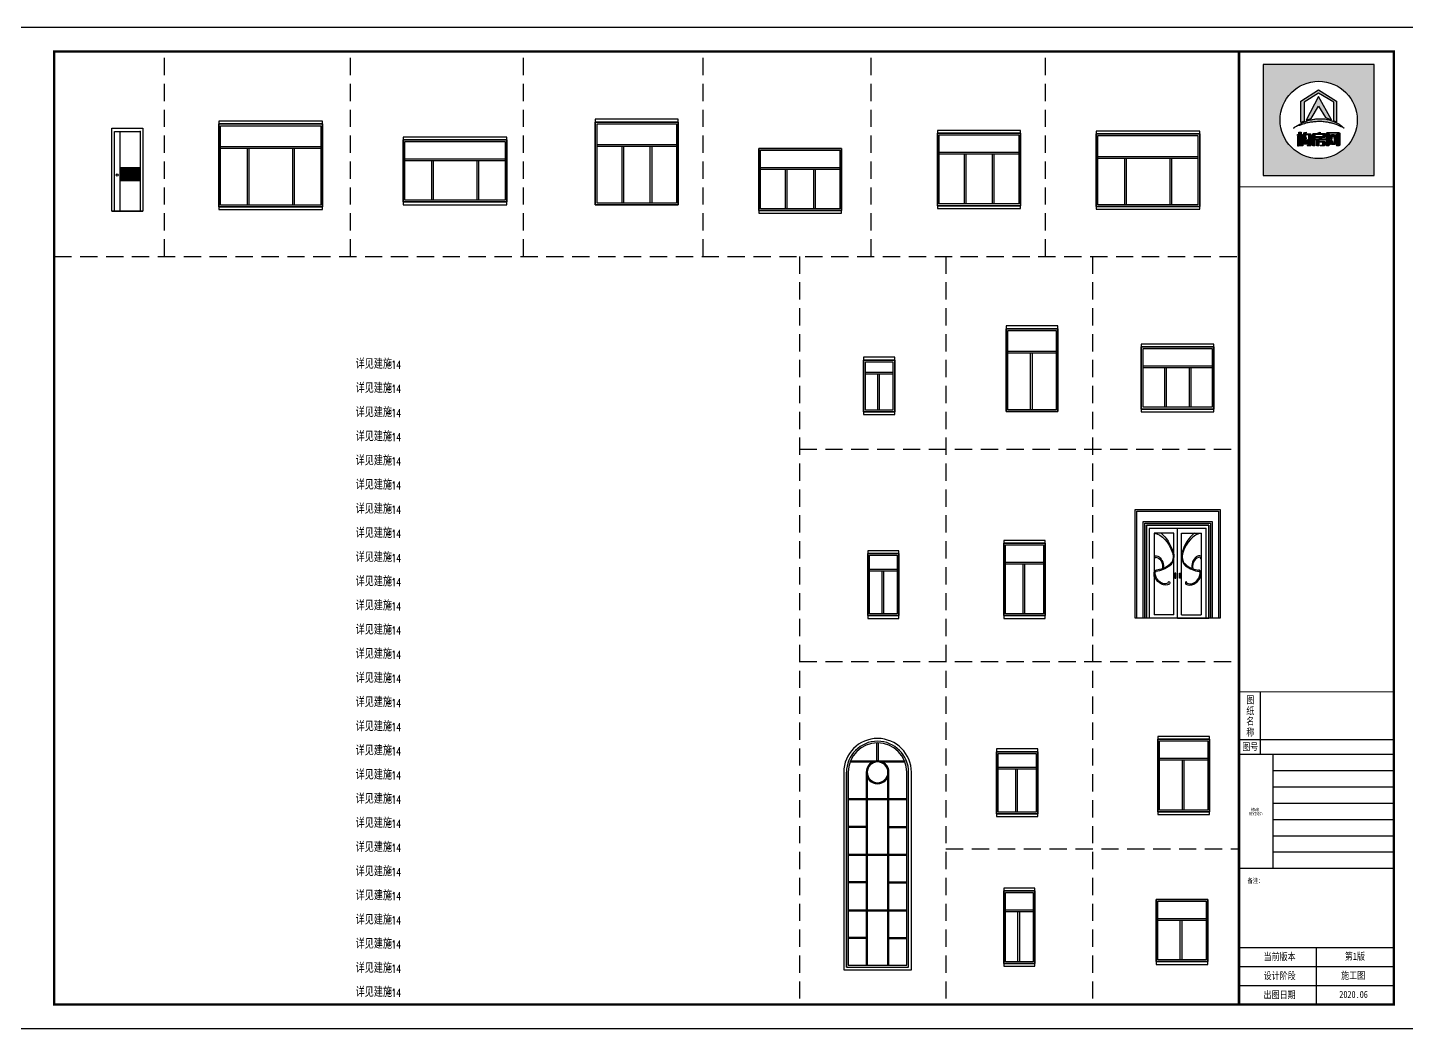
# Model space of a CAD drawing. Header units: millimetres. Extents: x -807114 to 146922, y -468455 to -61603.
# Drawn here: x -34294 to 5640, y -238672 to -209681 of the extents above; entities that cross this region are included whole.
import ezdxf
from ezdxf.enums import TextEntityAlignment as Align

# ---------------------------------------------------------------- set-up
doc = ezdxf.new("R2010")
doc.units = ezdxf.units.MM
doc.header["$LTSCALE"] = 1000
doc.linetypes.add('HIDDENX2', pattern=[0.75, 0.5, -0.25])
for name, color, linetype in [('PUB_TAB', 117, 'Continuous'), ('PUB_TEXT', 3, 'Continuous'), ('PUB_TITLE', 4, 'Continuous')]:
    doc.layers.add(name, color=color, linetype=linetype)
doc.styles.add('_TCH_WDTABLE', font='SIMPLEX', dxfattribs={"bigfont": 'GBCBIG'})
doc.styles.add('ZDBOX', font='simsun.ttc', dxfattribs={"width": 0.7})
doc.styles.add('宋体', font='simsun.ttc', dxfattribs={"width": 0.8})

# ---------------------------------------------------------------- blocks, each defined once
blk = doc.blocks.new('sadasfafa')
h = blk.add_hatch(color=252)
h.dxf.hatch_style = 1
h.paths.add_polyline_path([(1853311, -2488040), (1853311, -2490368), (1855639, -2490368), (1855639, -2488040)])
h.paths.add_polyline_path([(1855286, -2489204, 1), (1853664, -2489204, 1)], flags=16)
edge = h.paths.add_edge_path(flags=0)
edge.add_spline(control_points=[(1853945, -2489376), (1853935, -2489385), (1854022, -2489327), (1854064, -2489324), (1854178, -2489280), (1854273, -2489257), (1854375, -2489242), (1854470, -2489236), (1854555, -2489239), (1854630, -2489250), (1854700, -2489259), (1854781, -2489280), (1854854, -2489303), (1854917, -2489335), (1854967, -2489354), (1854993, -2489368), (1855014, -2489382), (1854982, -2489354), (1854965, -2489332), (1854910, -2489297), (1854854, -2489260), (1854784, -2489234), (1854713, -2489206), (1854640, -2489189), (1854569, -2489179), (1854497, -2489176), (1854414, -2489178), (1854321, -2489198), (1854229, -2489222), (1854147, -2489257), (1854080, -2489292), (1854021, -2489325), (1853977, -2489352), (1853953, -2489369), (1853945, -2489376)], knot_values=[0, 0, 0, 0, 114.670179, 423.637006, 763.89867, 1083.683754, 1343.405239, 1688.07646, 1952.326814, 2113.699055, 2375.693807, 2595.188681, 2872.839541, 3068.155951, 3238.592156, 3348.056762, 3361.095167, 3431.805845, 3527.265261, 3733.200323, 3952.805082, 4160.23278, 4398.128766, 4650.488133, 4837.16968, 5050.428326, 5308.684497, 5588.159898, 5913.430939, 6163.12325, 6398.139207, 6601.625078, 6772.549769, 6871.149972, 6871.149972, 6871.149972, 6871.149972], degree=3, periodic=1)
h.paths.add_polyline_path([(1854530, -2489580), (1854534, -2489580), (1854534, -2489603), (1854618, -2489603), (1854618, -2489621), (1854481, -2489621), (1854481, -2489650), (1854589, -2489650), (1854599, -2489656), (1854606, -2489666), (1854606, -2489733), (1854600, -2489742), (1854590, -2489750), (1854506, -2489750), (1854514, -2489740), (1854518, -2489731), (1854552, -2489731), (1854558, -2489728), (1854560, -2489721), (1854560, -2489675), (1854558, -2489670), (1854553, -2489667), (1854481, -2489667), (1854481, -2489750), (1854436, -2489750), (1854436, -2489626), (1854433, -2489621), (1854406, -2489621), (1854406, -2489603), (1854488, -2489603), (1854488, -2489590)], flags=0)
h.paths.add_polyline_path([(1854486, -2489468), (1854506, -2489461), (1854506, -2489485), (1854510, -2489489), (1854601, -2489489), (1854609, -2489494), (1854615, -2489502), (1854615, -2489556), (1854607, -2489564), (1854599, -2489569), (1854401, -2489569), (1854394, -2489573), (1854394, -2489750), (1854349, -2489750), (1854349, -2489504), (1854355, -2489495), (1854367, -2489489), (1854462, -2489489), (1854462, -2489474)], flags=0)
h.paths.add_polyline_path([(1854394, -2489554), (1854394, -2489512), (1854404, -2489506), (1854562, -2489506), (1854570, -2489513), (1854570, -2489554)], flags=0)
h.paths.add_polyline_path([(1854214, -2489569), (1854203, -2489632), (1854193, -2489683), (1854194, -2489689), (1854218, -2489689), (1854220, -2489683), (1854214, -2489633), (1854254, -2489614), (1854263, -2489686), (1854263, -2489700), (1854255, -2489709), (1854159, -2489709), (1854150, -2489702), (1854148, -2489692), (1854173, -2489569)], flags=0)
h.paths.add_polyline_path([(1854187, -2489466), (1854213, -2489458), (1854207, -2489496), (1854296, -2489496), (1854305, -2489498), (1854312, -2489505), (1854314, -2489513), (1854314, -2489733), (1854310, -2489741), (1854301, -2489750), (1854231, -2489750), (1854238, -2489741), (1854243, -2489730), (1854261, -2489730), (1854268, -2489727), (1854270, -2489720), (1854270, -2489531), (1854270, -2489526), (1854267, -2489521), (1854260, -2489516), (1854202, -2489516), (1854201, -2489534), (1854196, -2489558), (1854150, -2489558), (1854159, -2489535), (1854165, -2489504), (1854167, -2489471)], flags=0)
h.paths.add_polyline_path([(1854140, -2489544), (1854140, -2489750), (1854114, -2489750), (1854114, -2489544)], flags=0)
h.paths.add_polyline_path([(1854056, -2489544), (1854053, -2489750), (1854031, -2489750), (1854031, -2489544)], flags=0)
h.paths.add_polyline_path([(1854107, -2489459), (1854107, -2489508), (1854139, -2489508), (1854139, -2489527), (1854107, -2489527), (1854107, -2489750), (1854062, -2489750), (1854062, -2489527), (1854029, -2489527), (1854029, -2489508), (1854062, -2489508), (1854062, -2489459)], flags=0)
h.paths.add_polyline_path([(1854209, -2489211), (1854471, -2488714), (1854743, -2489200), (1854618, -2489155), (1854470, -2488913), (1854318, -2489172)], flags=0)
h.paths.add_polyline_path([(1854102, -2488808), (1854470, -2488575), (1854848, -2488810), (1854848, -2489247), (1854790, -2489223), (1854790, -2488832), (1854471, -2488643), (1854168, -2488829), (1854168, -2489231), (1854102, -2489257)], flags=0)
h.paths.add_polyline_path([(1854685, -2489750), (1854641, -2489750), (1854641, -2489488), (1854641, -2489484), (1854646, -2489475), (1854656, -2489467), (1854898, -2489467), (1854907, -2489471), (1854916, -2489478), (1854916, -2489731), (1854908, -2489743), (1854902, -2489750), (1854847, -2489750), (1854858, -2489732), (1854866, -2489731), (1854869, -2489724), (1854869, -2489718), (1854867, -2489718), (1854836, -2489718), (1854826, -2489684), (1854814, -2489718), (1854746, -2489718), (1854736, -2489684), (1854722, -2489718), (1854689, -2489718), (1854689, -2489709), (1854691, -2489709), (1854720, -2489621), (1854685, -2489512)], flags=0)
h.paths.add_polyline_path([(1854779, -2489518), (1854809, -2489621), (1854781, -2489709), (1854777, -2489709), (1854750, -2489621), (1854775, -2489518)], flags=0)
h = blk.add_hatch(color=7)
h.dxf.hatch_style = 1
h.paths.add_polyline_path([(1854102, -2489257), (1854168, -2489231), (1854168, -2488829), (1854471, -2488643), (1854790, -2488832), (1854790, -2489223), (1854848, -2489247), (1854848, -2488810), (1854470, -2488575), (1854102, -2488808)])
h = blk.add_hatch(color=7)
h.dxf.hatch_style = 1
h.paths.add_polyline_path([(1854318, -2489172), (1854470, -2488913), (1854618, -2489155), (1854743, -2489200), (1854471, -2488714), (1854209, -2489211)])
h = blk.add_hatch(color=7)
h.dxf.hatch_style = 1
edge = h.paths.add_edge_path()
edge.add_spline(control_points=[(1853945, -2489376), (1853953, -2489369), (1853977, -2489352), (1854021, -2489325), (1854080, -2489292), (1854147, -2489257), (1854229, -2489222), (1854321, -2489198), (1854414, -2489178), (1854497, -2489176), (1854569, -2489179), (1854640, -2489189), (1854713, -2489206), (1854784, -2489234), (1854854, -2489260), (1854910, -2489297), (1854965, -2489332), (1854982, -2489354), (1855014, -2489382), (1854993, -2489368), (1854967, -2489354), (1854917, -2489335), (1854854, -2489303), (1854781, -2489280), (1854700, -2489259), (1854630, -2489250), (1854555, -2489239), (1854470, -2489236), (1854375, -2489242), (1854273, -2489257), (1854178, -2489280), (1854064, -2489324), (1854022, -2489327), (1853935, -2489385), (1853945, -2489376)], knot_values=[0, 0, 0, 0, 98.600203, 269.524894, 473.010766, 708.026723, 957.719033, 1282.990074, 1562.465475, 1820.721647, 2033.980292, 2220.661839, 2473.021206, 2710.917192, 2918.34489, 3137.949649, 3343.884711, 3439.344127, 3510.054805, 3523.09321, 3632.557816, 3802.994021, 3998.310431, 4275.961291, 4495.456165, 4757.450917, 4918.823158, 5183.073513, 5527.744733, 5787.466218, 6107.251302, 6447.512966, 6756.479793, 6871.149972, 6871.149972, 6871.149972, 6871.149972], degree=3, periodic=1)
h = blk.add_hatch(color=7)
h.dxf.hatch_style = 1
h.paths.add_polyline_path([(1854062, -2489459), (1854062, -2489508), (1854029, -2489508), (1854029, -2489527), (1854062, -2489527), (1854062, -2489750), (1854107, -2489750), (1854107, -2489527), (1854139, -2489527), (1854139, -2489508), (1854107, -2489508), (1854107, -2489459)])
h = blk.add_hatch(color=7)
h.dxf.hatch_style = 1
h.paths.add_polyline_path([(1854031, -2489544), (1854031, -2489750), (1854053, -2489750), (1854056, -2489544)])
h = blk.add_hatch(color=7)
h.dxf.hatch_style = 1
h.paths.add_polyline_path([(1854114, -2489544), (1854114, -2489750), (1854140, -2489750), (1854140, -2489544)])
h = blk.add_hatch(color=7)
h.dxf.hatch_style = 1
h.paths.add_polyline_path([(1854173, -2489569), (1854148, -2489692), (1854150, -2489702), (1854159, -2489709), (1854255, -2489709), (1854263, -2489700), (1854263, -2489686), (1854254, -2489614), (1854214, -2489633), (1854220, -2489683), (1854218, -2489689), (1854194, -2489689), (1854193, -2489683), (1854203, -2489632), (1854214, -2489569)])
h = blk.add_hatch(color=7)
h.dxf.hatch_style = 1
h.paths.add_polyline_path([(1854167, -2489471), (1854165, -2489504), (1854159, -2489535), (1854150, -2489558), (1854196, -2489558), (1854201, -2489534), (1854202, -2489516), (1854260, -2489516), (1854267, -2489521), (1854270, -2489526), (1854270, -2489531), (1854270, -2489720), (1854268, -2489727), (1854261, -2489730), (1854243, -2489730), (1854238, -2489741), (1854231, -2489750), (1854301, -2489750), (1854310, -2489741), (1854314, -2489733), (1854314, -2489513), (1854312, -2489505), (1854305, -2489498), (1854296, -2489496), (1854207, -2489496), (1854213, -2489458), (1854187, -2489466)])
h = blk.add_hatch(color=7)
h.dxf.hatch_style = 1
h.paths.add_polyline_path([(1854462, -2489474), (1854462, -2489489), (1854367, -2489489), (1854355, -2489495), (1854349, -2489504), (1854349, -2489750), (1854394, -2489750), (1854394, -2489573), (1854401, -2489569), (1854599, -2489569), (1854607, -2489564), (1854615, -2489556), (1854615, -2489502), (1854609, -2489494), (1854601, -2489489), (1854510, -2489489), (1854506, -2489485), (1854506, -2489461), (1854486, -2489468)])
h.paths.add_polyline_path([(1854394, -2489554), (1854394, -2489512), (1854404, -2489506), (1854562, -2489506), (1854570, -2489513), (1854570, -2489554)], flags=16)
h = blk.add_hatch(color=7)
h.dxf.hatch_style = 1
h.paths.add_polyline_path([(1854488, -2489590), (1854488, -2489603), (1854406, -2489603), (1854406, -2489621), (1854433, -2489621), (1854436, -2489626), (1854436, -2489750), (1854481, -2489750), (1854481, -2489667), (1854553, -2489667), (1854558, -2489670), (1854560, -2489675), (1854560, -2489721), (1854558, -2489728), (1854552, -2489731), (1854518, -2489731), (1854514, -2489740), (1854506, -2489750), (1854590, -2489750), (1854600, -2489742), (1854606, -2489733), (1854606, -2489666), (1854599, -2489656), (1854589, -2489650), (1854481, -2489650), (1854481, -2489621), (1854618, -2489621), (1854618, -2489603), (1854534, -2489603), (1854534, -2489580), (1854530, -2489580)])
h = blk.add_hatch(color=7)
h.dxf.hatch_style = 1
h.paths.add_polyline_path([(1854685, -2489512), (1854685, -2489493), (1854693, -2489483), (1854862, -2489483), (1854869, -2489491), (1854869, -2489724), (1854866, -2489731), (1854858, -2489732), (1854847, -2489750), (1854902, -2489750), (1854908, -2489743), (1854916, -2489731), (1854916, -2489478), (1854907, -2489471), (1854898, -2489467), (1854656, -2489467), (1854646, -2489475), (1854641, -2489484), (1854641, -2489488), (1854641, -2489750), (1854685, -2489750)])
h = blk.add_hatch(color=7)
h.dxf.hatch_style = 1
h.paths.add_polyline_path([(1854866, -2489709), (1854840, -2489621), (1854866, -2489512), (1854836, -2489512), (1854824, -2489558), (1854808, -2489512), (1854745, -2489512), (1854734, -2489557), (1854719, -2489512), (1854689, -2489512), (1854720, -2489621), (1854691, -2489709), (1854689, -2489709), (1854689, -2489710), (1854689, -2489718), (1854722, -2489718), (1854736, -2489684), (1854746, -2489718), (1854814, -2489718), (1854826, -2489684), (1854836, -2489718), (1854867, -2489718), (1854867, -2489709)])
h.paths.add_polyline_path([(1854779, -2489518), (1854809, -2489621), (1854781, -2489709), (1854777, -2489709), (1854750, -2489621), (1854775, -2489518)], flags=16)
for points in [[(1855639, -2488040), (1853311, -2488040), (1853311, -2490368), (1855639, -2490368)], [(1854102, -2489257), (1854102, -2488808), (1854470, -2488575), (1854848, -2488810), (1854848, -2489247), (1854790, -2489223), (1854790, -2488832), (1854471, -2488643), (1854168, -2488829), (1854168, -2489231)], [(1854209, -2489211), (1854318, -2489172), (1854470, -2488913), (1854618, -2489155), (1854743, -2489200), (1854471, -2488714)], [(1854062, -2489459), (1854107, -2489459), (1854107, -2489508), (1854139, -2489508), (1854139, -2489527), (1854107, -2489527), (1854107, -2489750), (1854062, -2489750), (1854062, -2489527), (1854029, -2489527), (1854029, -2489508), (1854062, -2489508)], [(1854056, -2489544), (1854031, -2489544), (1854031, -2489750), (1854053, -2489750)], [(1854114, -2489544), (1854140, -2489544), (1854140, -2489750), (1854114, -2489750)], [(1854462, -2489474), (1854486, -2489468), (1854506, -2489461), (1854506, -2489485), (1854510, -2489489), (1854601, -2489489), (1854609, -2489494), (1854615, -2489502), (1854615, -2489556), (1854607, -2489564), (1854599, -2489569), (1854401, -2489569), (1854394, -2489573), (1854394, -2489750), (1854349, -2489750), (1854349, -2489504), (1854355, -2489495), (1854367, -2489489), (1854462, -2489489)], [(1854394, -2489554), (1854570, -2489554), (1854570, -2489513), (1854562, -2489506), (1854404, -2489506), (1854394, -2489512)], [(1854488, -2489590), (1854530, -2489580), (1854534, -2489580), (1854534, -2489603), (1854618, -2489603), (1854618, -2489621), (1854481, -2489621), (1854481, -2489650), (1854589, -2489650), (1854599, -2489656), (1854606, -2489666), (1854606, -2489733), (1854600, -2489742), (1854590, -2489750), (1854506, -2489750), (1854514, -2489740), (1854518, -2489731), (1854552, -2489731), (1854558, -2489728), (1854560, -2489721), (1854560, -2489675), (1854558, -2489670), (1854553, -2489667), (1854481, -2489667), (1854481, -2489750), (1854436, -2489750), (1854436, -2489626), (1854433, -2489621), (1854406, -2489621), (1854406, -2489603), (1854488, -2489603)], [(1854641, -2489750), (1854641, -2489488), (1854641, -2489484), (1854646, -2489475), (1854656, -2489467), (1854898, -2489467), (1854907, -2489471), (1854916, -2489478), (1854916, -2489731), (1854908, -2489743), (1854902, -2489750), (1854847, -2489750), (1854858, -2489732), (1854866, -2489731), (1854869, -2489724), (1854869, -2489491), (1854862, -2489483), (1854693, -2489483), (1854685, -2489493), (1854685, -2489750)], [(1854775, -2489518), (1854779, -2489518), (1854809, -2489621), (1854781, -2489709), (1854777, -2489709), (1854750, -2489621)]]:
    blk.add_lwpolyline(points, close=True)
for points in [[(1854173, -2489569), (1854214, -2489569), (1854203, -2489632), (1854193, -2489683), (1854194, -2489689), (1854218, -2489689), (1854220, -2489683), (1854214, -2489633), (1854254, -2489614), (1854263, -2489686), (1854263, -2489700), (1854255, -2489709), (1854159, -2489709), (1854150, -2489702), (1854148, -2489692), (1854173, -2489569)], [(1854167, -2489471), (1854187, -2489466), (1854213, -2489458), (1854207, -2489496), (1854296, -2489496), (1854305, -2489498), (1854312, -2489505), (1854314, -2489513), (1854314, -2489733), (1854310, -2489741), (1854301, -2489750), (1854231, -2489750), (1854238, -2489741), (1854243, -2489730), (1854261, -2489730), (1854268, -2489727), (1854270, -2489720), (1854270, -2489531), (1854270, -2489526), (1854267, -2489521), (1854260, -2489516), (1854202, -2489516), (1854201, -2489534), (1854196, -2489558), (1854150, -2489558), (1854150, -2489558), (1854159, -2489535), (1854165, -2489504), (1854167, -2489471)], [(1854866, -2489709), (1854866, -2489709), (1854867, -2489709), (1854867, -2489718), (1854836, -2489718), (1854826, -2489684), (1854814, -2489718), (1854746, -2489718), (1854736, -2489684), (1854722, -2489718), (1854689, -2489718), (1854689, -2489710), (1854689, -2489709), (1854691, -2489709), (1854720, -2489621), (1854689, -2489512)]]:
    blk.add_lwpolyline(points)
at = {"color": 7}
blk.add_lwpolyline([(1854689, -2489512), (1854719, -2489512), (1854734, -2489557), (1854745, -2489512), (1854808, -2489512), (1854824, -2489558), (1854836, -2489512), (1854866, -2489512), (1854840, -2489621), (1854866, -2489709)], dxfattribs=at)
blk.add_circle((1854475, -2489204), 811)
at = {"start_tangent": (-0.74079, -0.671736), "end_tangent": (-0.74079, -0.671736)}
blk.add_spline([(1853945, -2489376), (1853977, -2489357), (1854071, -2489318), (1854178, -2489282), (1854280, -2489257), (1854365, -2489245), (1854479, -2489238), (1854566, -2489241), (1854619, -2489248), (1854704, -2489261), (1854775, -2489279), (1854861, -2489308), (1854920, -2489335), (1854972, -2489357), (1855003, -2489375), (1855007, -2489377), (1854990, -2489361), (1854968, -2489339), (1854913, -2489299), (1854851, -2489261), (1854787, -2489235), (1854714, -2489208), (1854633, -2489189), (1854572, -2489180), (1854501, -2489177), (1854416, -2489181), (1854326, -2489198), (1854222, -2489227), (1854146, -2489259), (1854077, -2489294), (1854019, -2489327), (1853971, -2489357), (1853945, -2489376)], degree=3, dxfattribs=at)

msp = doc.modelspace()

# ---------------------------------------------------------------- hatches: boundary and pattern name
h = msp.add_hatch()
h.set_pattern_fill('_USER', color=37, scale=30, style=0, pattern_type=0)
h.set_pattern_definition([(0, (-70490.978, -232840.72), (0, 34.285714), [])])
h.paths.add_polyline_path([(-31034.2, -213734.3), (-31625.2, -213734.3), (-31625.2, -214112), (-31034.2, -214112)])

# ---------------------------------------------------------------- linework, layer by layer
at = {"color": 252, "linetype": 'HIDDENX2'}
for p, q in [((-30325.5, -216309.6), (-30325.5, -210371.4)), ((-24941.5, -216309.6), (-24941.5, -210371.4)), ((-19936, -216309.6), (-19936, -210371.4)), ((-14727.6, -216309.6), (-14727.6, -210371.4)), ((-9859.1, -216309.6), (-9859.1, -210371.4)), ((-4814, -216309.6), (-4814, -210371.4)), ((-33520.8, -216309.6), (791.2, -216309.6)), ((-11938.3, -216309.6), (-11938.3, -237982)), ((-7695.2, -216309.6), (-7695.2, -237982)), ((-3452, -216309.6), (-3452, -237982)), ((-11938.3, -221891.3), (791.2, -221891.3)), ((-11938.3, -228047.1), (791.2, -228047.1)), ((-7695.2, -233473.5), (791.2, -233473.5))]:
    msp.add_line(p, q, dxfattribs=at)
for p, q in [((-25754.7, -212392.6), (-28754.7, -212392.6)), ((-28754.7, -212392.6), (-28754.7, -214952.6)), ((-25754.7, -214952.6), (-25754.7, -212392.6)), ((-15452.5, -212336.5), (-17852.5, -212336.5)), ((-17852.5, -212336.5), (-17852.5, -214816.5)), ((-15452.5, -212416.5), (-17852.5, -212416.5)), ((-15452.5, -214816.5), (-15452.5, -212336.5)), ((-31854.2, -214995.4), (-31854.2, -212595.4)), ((-31854.2, -212595.4), (-30954.2, -212595.4)), ((-31854.2, -212595.4), (-30954.2, -212595.4)), ((-31854.2, -214995.4), (-31854.2, -212595.4)), ((-30954.2, -212595.4), (-30954.2, -214995.4)), ((-30954.2, -212595.4), (-30954.2, -214995.4)), ((-25754.7, -212472.6), (-28754.7, -212472.6)), ((-5537.9, -212660.5), (-7937.9, -212660.5)), ((-7937.9, -212660.5), (-7937.9, -214920.5)), ((-5537.9, -212740.5), (-7937.9, -212740.5)), ((-5537.9, -214920.5), (-5537.9, -212660.5)), ((-346.3, -212681.8), (-3346.3, -212681.8)), ((-3346.3, -212681.8), (-3346.3, -214941.8)), ((-346.3, -212761.8), (-3346.3, -212761.8)), ((-346.3, -214941.8), (-346.3, -212681.8)), ((-20413.4, -212853.2), (-23413.4, -212853.2)), ((-23413.4, -212853.2), (-23413.4, -214813.2)), ((-20413.4, -212933.2), (-23413.4, -212933.2)), ((-20413.4, -214813.2), (-20413.4, -212853.2)), ((-10717.5, -213180.8), (-13117.5, -213180.8)), ((-13117.5, -213180.8), (-13117.5, -215060.8)), ((-10717.5, -215060.8), (-10717.5, -213180.8)), ((-23413.4, -214733.2), (-20413.4, -214733.2)), ((-23413.4, -214813.2), (-20413.4, -214813.2)), ((-17852.5, -214816.5), (-15452.5, -214816.5)), ((-7937.9, -214840.5), (-5537.9, -214840.5)), ((-30954.2, -214995.4), (-31854.2, -214995.4)), ((-31854.2, -214995.4), (-30954.2, -214995.4)), ((-28754.7, -214872.6), (-25754.7, -214872.6)), ((-28754.7, -214952.6), (-25754.7, -214952.6)), ((-13117.5, -214980.8), (-10717.5, -214980.8)), ((-13117.5, -215060.8), (-10717.5, -215060.8)), ((-7937.9, -214920.5), (-5537.9, -214920.5)), ((-3346.3, -214861.8), (-346.3, -214861.8)), ((-3346.3, -214941.8), (-346.3, -214941.8)), ((-4453.7, -218324.9), (-5953.7, -218324.9)), ((-5953.7, -218324.9), (-5953.7, -220804.9)), ((-4453.7, -218404.9), (-5953.7, -218404.9)), ((-4453.7, -220804.9), (-4453.7, -218324.9)), ((-9180.1, -219230.4), (-10080.1, -219230.4)), ((-10080.1, -219230.4), (-10080.1, -220890.4)), ((-9180.1, -220890.4), (-9180.1, -219230.4)), ((62.5, -218851.3), (-2037.5, -218851.3)), ((-2037.5, -218851.3), (-2037.5, -220811.3)), ((62.5, -218931.3), (-2037.5, -218931.3)), ((62.5, -220811.3), (62.5, -218851.3)), ((-9180.1, -219310.4), (-10080.1, -219310.4)), ((-10080.1, -220810.4), (-9180.1, -220810.4)), ((-5953.7, -220804.9), (-4453.7, -220804.9)), ((-2037.5, -220731.3), (62.5, -220731.3)), ((-2037.5, -220811.3), (62.5, -220811.3)), ((-10080.1, -220890.4), (-9180.1, -220890.4)), ((-86.3, -224090.7), (-1886.3, -224090.7)), ((-1886.3, -224090.7), (-1886.3, -226790.7)), ((-1886.3, -224090.7), (-1886.3, -226790.7)), ((-986.3, -224090.7), (-1886.3, -224090.7)), ((-986.3, -224090.7), (-86.3, -224090.7)), ((-86.3, -226790.7), (-86.3, -224090.7)), ((-86.3, -224090.7), (-86.3, -226790.7)), ((-4817.9, -224535.4), (-6017.9, -224535.4)), ((-6017.9, -224535.4), (-6017.9, -226795.4)), ((-4817.9, -224615.4), (-6017.9, -224615.4)), ((-4817.9, -226795.4), (-4817.9, -224535.4)), ((-9056.9, -224835.4), (-9956.9, -224835.4)), ((-9956.9, -224835.4), (-9956.9, -226795.4)), ((-9056.9, -224915.4), (-9956.9, -224915.4)), ((-9056.9, -226795.4), (-9056.9, -224835.4)), ((-9956.9, -226715.4), (-9056.9, -226715.4)), ((-9956.9, -226795.4), (-9056.9, -226795.4)), ((-6017.9, -226715.4), (-4817.9, -226715.4)), ((-6017.9, -226795.4), (-4817.9, -226795.4)), ((-986.3, -226790.7), (-1886.3, -226790.7)), ((-986.3, -226790.7), (-86.3, -226790.7)), ((1412.4, -230734.2), (1412.4, -228922.3)), ((-59.4, -230216.1), (-1559.4, -230216.1)), ((-1559.4, -230216.1), (-1559.4, -232476.1)), ((-59.4, -230296.1), (-1559.4, -230296.1)), ((-59.4, -232476.1), (-59.4, -230216.1)), ((791.2, -230302.8), (5277.9, -230302.8)), ((-5032.5, -230576), (-6232.5, -230576)), ((-6232.5, -230576), (-6232.5, -232536)), ((-5032.5, -230656), (-6232.5, -230656)), ((-5032.5, -232536), (-5032.5, -230576)), ((-10576.8, -236893.8), (-10576.8, -231253.8)), ((-8776.8, -236893.8), (-8776.8, -231253.8)), ((-1559.4, -232396.1), (-59.4, -232396.1)), ((-6232.5, -232456), (-5032.5, -232456)), ((-6232.5, -232536), (-5032.5, -232536)), ((-1559.4, -232476.1), (-59.4, -232476.1)), ((-5119.9, -234608.7), (-6019.9, -234608.7)), ((-6019.9, -234608.7), (-6019.9, -236868.7)), ((-5119.9, -234688.7), (-6019.9, -234688.7)), ((-5119.9, -236868.7), (-5119.9, -234608.7)), ((-112.1, -234938.3), (-1612.1, -234938.3)), ((-1612.1, -234938.3), (-1612.1, -236818.3)), ((-112.1, -236818.3), (-112.1, -234938.3)), ((-6019.9, -236788.7), (-5119.9, -236788.7)), ((-1612.1, -236738.3), (-112.1, -236738.3)), ((-10576.8, -236893.8), (-8776.8, -236893.8)), ((-6019.9, -236868.7), (-5119.9, -236868.7)), ((-1612.1, -236818.3), (-112.1, -236818.3))]:
    msp.add_line(p, q)
at = {"color": 37}
for p, q in [((-31774.2, -212686.9), (-31034.2, -212686.9)), ((-31774.2, -214995.4), (-31774.2, -212686.9)), ((-31625.2, -212686.9), (-31625.2, -214995.4)), ((-31034.2, -212686.9), (-31034.2, -214995.4)), ((-31625.2, -213734.3), (-31034.2, -213734.3)), ((-31625.2, -214112), (-31034.2, -214112)), ((-1806.3, -224193.5), (-1806.3, -226790.7)), ((-166.3, -224193.5), (-1806.3, -224193.5)), ((-1670.2, -224322.1), (-1670.2, -226687.8)), ((-1097.5, -224322.1), (-1670.2, -224322.1)), ((-1097.5, -226687.8), (-1097.5, -224322.1)), ((-986.3, -226790.7), (-986.3, -224193.5)), ((-875.1, -226687.8), (-875.1, -224322.1)), ((-875.1, -224322.1), (-302.3, -224322.1)), ((-302.3, -224322.1), (-302.3, -226687.8)), ((-166.3, -224193.5), (-166.3, -226790.7)), ((-1110.3, -224888.7), (-1102.4, -224896.8)), ((-862.3, -224888.7), (-870.1, -224896.8)), ((-1040.4, -225489.5), (-1067.1, -225489.5)), ((-1067.1, -225489.5), (-1067.1, -225629.2)), ((-1067.1, -225629.2), (-1040.4, -225629.2)), ((-1040.4, -225629.2), (-1040.4, -225489.5)), ((-932.2, -225629.2), (-932.2, -225489.5)), ((-932.2, -225489.5), (-905.5, -225489.5)), ((-905.5, -225629.2), (-932.2, -225629.2)), ((-905.5, -225489.5), (-905.5, -225629.2)), ((-1097.5, -226687.8), (-1670.2, -226687.8)), ((-875.1, -226687.8), (-302.3, -226687.8))]:
    msp.add_line(p, q, dxfattribs=at)
at = {"color": 253}
for p, q in [((-28704.7, -213122.6), (-25804.7, -213122.6)), ((-28704.7, -213172.6), (-25804.7, -213172.6)), ((-27938.1, -213172.6), (-27938.1, -214822.6)), ((-27888.1, -213172.6), (-27888.1, -214822.6)), ((-26621.4, -213172.6), (-26621.4, -214822.6)), ((-26571.4, -213172.6), (-26571.4, -214822.6)), ((-17802.5, -213066.5), (-15502.5, -213066.5)), ((-17802.5, -213116.5), (-15502.5, -213116.5)), ((-17085.8, -213116.5), (-17085.8, -214766.5)), ((-17035.8, -213116.5), (-17035.8, -214766.5)), ((-16269.1, -213116.5), (-16269.1, -214766.5)), ((-16219.1, -213116.5), (-16219.1, -214766.5)), ((-23363.4, -213483.2), (-20463.4, -213483.2)), ((-23363.4, -213533.2), (-20463.4, -213533.2)), ((-22596.7, -213533.2), (-22596.7, -214683.2)), ((-22546.7, -213533.2), (-22546.7, -214683.2)), ((-21280, -213533.2), (-21280, -214683.2)), ((-21230, -213533.2), (-21230, -214683.2)), ((-7887.9, -213290.5), (-5587.9, -213290.5)), ((-7887.9, -213340.5), (-5587.9, -213340.5)), ((-7171.3, -213340.5), (-7171.3, -214790.5)), ((-7121.3, -213340.5), (-7121.3, -214790.5)), ((-6354.6, -213340.5), (-6354.6, -214790.5)), ((-6304.6, -213340.5), (-6304.6, -214790.5)), ((-3296.3, -213411.8), (-396.3, -213411.8)), ((-3296.3, -213461.8), (-396.3, -213461.8)), ((-2529.7, -213461.8), (-2529.7, -214811.8)), ((-2479.7, -213461.8), (-2479.7, -214811.8)), ((-1213, -213461.8), (-1213, -214811.8)), ((-1163, -213461.8), (-1163, -214811.8)), ((-13067.5, -213730.8), (-10767.5, -213730.8)), ((-13067.5, -213780.8), (-10767.5, -213780.8)), ((-12350.8, -213780.8), (-12350.8, -214930.8)), ((-12300.8, -213780.8), (-12300.8, -214930.8)), ((-11534.1, -213780.8), (-11534.1, -214930.8)), ((-11484.1, -213780.8), (-11484.1, -214930.8)), ((-5903.7, -219054.9), (-4503.7, -219054.9)), ((-5903.7, -219104.9), (-4503.7, -219104.9)), ((-5253.7, -219104.9), (-5253.7, -220754.9)), ((-5203.7, -219104.9), (-5203.7, -220754.9)), ((-1987.5, -219481.3), (12.5, -219481.3)), ((-1987.5, -219531.3), (12.5, -219531.3)), ((-1370.9, -219531.3), (-1370.9, -220681.3)), ((-1320.9, -219531.3), (-1320.9, -220681.3)), ((-654.2, -219531.3), (-654.2, -220681.3)), ((-604.2, -219531.3), (-604.2, -220681.3)), ((-10030.1, -219660.4), (-9230.1, -219660.4)), ((-10030.1, -219710.4), (-9230.1, -219710.4)), ((-9680.1, -219710.4), (-9680.1, -220760.4)), ((-9630.1, -219710.4), (-9630.1, -220760.4)), ((-5967.9, -225165.4), (-4867.9, -225165.4)), ((-5967.9, -225215.4), (-4867.9, -225215.4)), ((-5467.9, -225215.4), (-5467.9, -226665.4)), ((-5417.9, -225215.4), (-5417.9, -226665.4)), ((-9906.9, -225365.4), (-9106.9, -225365.4)), ((-9906.9, -225415.4), (-9106.9, -225415.4)), ((-9556.9, -225415.4), (-9556.9, -226665.4)), ((-9506.9, -225415.4), (-9506.9, -226665.4)), ((-9701.8, -230924.8), (-9701.8, -230403.8)), ((-9651.8, -230924.8), (-9651.8, -230403.8)), ((-10472.1, -230923.8), (-8881.5, -230923.8)), ((-10472.1, -230953.8), (-9814.3, -230953.8)), ((-9539.3, -230953.8), (-8881.5, -230953.8)), ((-6182.5, -231106), (-5082.5, -231106)), ((-6182.5, -231156), (-5082.5, -231156)), ((-5682.5, -231156), (-5682.5, -232406)), ((-5632.5, -231156), (-5632.5, -232406)), ((-1509.4, -230846.1), (-109.4, -230846.1)), ((-1509.4, -230896.1), (-109.4, -230896.1)), ((-859.4, -230896.1), (-859.4, -232346.1)), ((-809.4, -230896.1), (-809.4, -232346.1)), ((-10006.8, -231253.8), (-10006.8, -236843.8)), ((-9976.8, -231391.3), (-9976.8, -236843.8)), ((-9376.8, -236843.8), (-9376.8, -231391.3)), ((-9346.8, -236843.8), (-9346.8, -231253.8)), ((-10526.8, -232013.8), (-8826.8, -232013.8)), ((-10526.8, -232043.8), (-8826.8, -232043.8)), ((-9976.8, -232818.8), (-10526.8, -232818.8)), ((-9376.8, -232818.8), (-8826.8, -232818.8)), ((-9976.8, -232848.8), (-10526.8, -232848.8)), ((-9376.8, -232848.8), (-8826.8, -232848.8)), ((-10526.8, -233623.8), (-8826.8, -233623.8)), ((-10526.8, -233653.8), (-8826.8, -233653.8)), ((-9976.8, -234428.8), (-10526.8, -234428.8)), ((-9976.8, -234458.8), (-10526.8, -234458.8)), ((-9376.8, -234428.8), (-8826.8, -234428.8)), ((-9376.8, -234458.8), (-8826.8, -234458.8)), ((-10526.8, -235233.8), (-8826.8, -235233.8)), ((-10526.8, -235263.8), (-8826.8, -235263.8)), ((-9376.8, -235454.6), (-9376.8, -236094.2)), ((-5969.9, -235238.7), (-5169.9, -235238.7)), ((-5969.9, -235288.7), (-5169.9, -235288.7)), ((-5619.9, -235288.7), (-5619.9, -236738.7)), ((-5569.9, -235288.7), (-5569.9, -236738.7)), ((-1562.1, -235488.3), (-162.1, -235488.3)), ((-1562.1, -235538.3), (-162.1, -235538.3)), ((-922.1, -235538.3), (-922.1, -236688.3)), ((-862.1, -235538.3), (-862.1, -236688.3)), ((-9976.8, -236038.8), (-10526.8, -236038.8)), ((-9976.8, -236068.8), (-10526.8, -236068.8)), ((-9376.8, -236038.8), (-8826.8, -236038.8)), ((-9376.8, -236068.8), (-8826.8, -236068.8))]:
    msp.add_line(p, q, dxfattribs=at)
for points in [[(-17852.5, -212416.5), (-15452.5, -212416.5), (-15452.5, -214816.5), (-17852.5, -214816.5)], [(-28754.7, -212472.6), (-25754.7, -212472.6), (-25754.7, -214872.6), (-28754.7, -214872.6)], [(-7937.9, -212740.5), (-5537.9, -212740.5), (-5537.9, -214840.5), (-7937.9, -214840.5)], [(-3346.3, -212761.8), (-346.3, -212761.8), (-346.3, -214861.8), (-3346.3, -214861.8)], [(-23413.4, -212933.2), (-20413.4, -212933.2), (-20413.4, -214733.2), (-23413.4, -214733.2)], [(-13117.5, -213180.8), (-10717.5, -213180.8), (-10717.5, -214980.8), (-13117.5, -214980.8)], [(-5953.7, -218404.9), (-4453.7, -218404.9), (-4453.7, -220804.9), (-5953.7, -220804.9)], [(-2037.5, -218931.3), (62.5, -218931.3), (62.5, -220731.3), (-2037.5, -220731.3)], [(-10080.1, -219310.4), (-9180.1, -219310.4), (-9180.1, -220810.4), (-10080.1, -220810.4)], [(-6017.9, -224615.4), (-4817.9, -224615.4), (-4817.9, -226715.4), (-6017.9, -226715.4)], [(-9956.9, -224915.4), (-9056.9, -224915.4), (-9056.9, -226715.4), (-9956.9, -226715.4)], [(-1559.4, -230296.1), (-59.4, -230296.1), (-59.4, -232396.1), (-1559.4, -232396.1)], [(-6232.5, -230656), (-5032.5, -230656), (-5032.5, -232456), (-6232.5, -232456)], [(-6019.9, -234688.7), (-5119.9, -234688.7), (-5119.9, -236788.7), (-6019.9, -236788.7)], [(-1612.1, -234938.3), (-112.1, -234938.3), (-112.1, -236738.3), (-1612.1, -236738.3)]]:
    msp.add_lwpolyline(points, close=True)
for points in [[(-28704.7, -212522.6), (-25804.7, -212522.6), (-25804.7, -214822.6), (-28704.7, -214822.6)], [(-17802.5, -212466.5), (-15502.5, -212466.5), (-15502.5, -214766.5), (-17802.5, -214766.5)], [(-7887.9, -212790.5), (-5587.9, -212790.5), (-5587.9, -214790.5), (-7887.9, -214790.5)], [(-3296.3, -212811.8), (-396.3, -212811.8), (-396.3, -214811.8), (-3296.3, -214811.8)], [(-23363.4, -212983.2), (-20463.4, -212983.2), (-20463.4, -214683.2), (-23363.4, -214683.2)], [(-13067.5, -213230.8), (-10767.5, -213230.8), (-10767.5, -214930.8), (-13067.5, -214930.8)], [(-5903.7, -218454.9), (-4503.7, -218454.9), (-4503.7, -220754.9), (-5903.7, -220754.9)], [(-1987.5, -218981.3), (12.5, -218981.3), (12.5, -220681.3), (-1987.5, -220681.3)], [(-10030.1, -219360.4), (-9230.1, -219360.4), (-9230.1, -220760.4), (-10030.1, -220760.4)], [(-5967.9, -224665.4), (-4867.9, -224665.4), (-4867.9, -226665.4), (-5967.9, -226665.4)], [(-9906.9, -224965.4), (-9106.9, -224965.4), (-9106.9, -226665.4), (-9906.9, -226665.4)], [(-1509.4, -230346.1), (-109.4, -230346.1), (-109.4, -232346.1), (-1509.4, -232346.1)], [(-6182.5, -230706), (-5082.5, -230706), (-5082.5, -232406), (-6182.5, -232406)], [(-5969.9, -234738.7), (-5169.9, -234738.7), (-5169.9, -236738.7), (-5969.9, -236738.7)], [(-1562.1, -234988.3), (-162.1, -234988.3), (-162.1, -236688.3), (-1562.1, -236688.3)]]:
    msp.add_lwpolyline(points, close=True, dxfattribs=at)
at = {"const_width": 34.5}
for points in [[(791.2, -214292.8), (5277.9, -214292.8)], [(791.2, -228922.3), (5277.9, -228922.3)], [(791.2, -230734.2), (5277.9, -230734.2)], [(791.2, -234032.3), (5277.9, -234032.3)]]:
    msp.add_lwpolyline(points, dxfattribs=at)
for points in [[(-2216.3, -226790.7), (-2216.3, -223640.7), (243.7, -223640.7), (243.7, -226790.7), (-2216.3, -226790.7)], [(-2166.3, -226790.7), (-2166.3, -223690.7), (193.7, -223690.7), (193.7, -226790.7)], [(-1936.3, -226790.7), (-1936.3, -224040.7), (-36.3, -224040.7), (-36.3, -226790.7)], [(-1886.3, -226790.7), (-1886.3, -224090.7), (-86.3, -224090.7), (-86.3, -226790.7)]]:
    msp.add_lwpolyline(points)
at = {"color": 37}
msp.add_lwpolyline([(-1986.3, -226790.7), (-1986.3, -223990.7), (13.7, -223990.7), (13.7, -226790.7)], dxfattribs=at)
for points in [[(-8696.8, -231253.8, 1), (-10656.8, -231253.8), (-10656.8, -236973.8), (-8696.8, -236973.8)], [(-8776.8, -231253.8, 1), (-10576.8, -231253.8), (-10576.8, -236893.8), (-8776.8, -236893.8)]]:
    msp.add_lwpolyline(points, format="xyb", close=True)
at = {"color": 253}
msp.add_lwpolyline([(-8826.8, -231253.8, 1), (-10526.8, -231253.8), (-10526.8, -236843.8), (-8826.8, -236843.8)], format="xyb", close=True, dxfattribs=at)
msp.add_arc((-9676.8, -231253.8), 900, 0, 180)
for radius, start, end in [(330, 0, 180), (300, 0, 180), (330, 180, 0), (300, 180, 0)]:
    msp.add_arc((-9676.8, -231253.8), radius, start, end, dxfattribs=at)
at = {"color": 37}
for centre, major_axis, ratio, start_param, end_param in [((-31699.7, -213955.2), (0, 34.9), 0.875, 4.712389, 10.9955743), ((-121.7, -225483.8), (0, 1307.1), 0.6363636, 0.4749931, 1.0981057), ((-220.8, -225415.4), (0, 1100.7), 0.6363636, 0.1166213, 1.0795994), ((-662.4, -224970.1), (0, 334.6), 0.6363636, 1.3497662, 2.6735778), ((-701.4, -225004.1), (0, 241), 0.6363636, 1.1063007, 2.592234), ((-337.4, -224009.4), (0, 1388.4), 0.6363636, 2.6149607, 2.8658559), ((-365.6, -225323.4), (0, 334.3), 0.6363636, 1.0886394, 1.636626), ((-391.5, -225305.7), (0, 254), 0.6363636, 0.8006093, 1.7745224), ((-358.6, -225329.1), (0, 346.8), 0.6363636, 6.0278618, 7.3718248), ((-350.8, -225367.7), (0, 343.1), 0.6363636, 6.2022907, 7.0837946), ((-316.3, -225033), (0, 27.4), 0.6363636, 1.3029325, 4.0746758), ((-313.8, -223886.5), (0, 1548.8), 0.6363636, 2.6735778, 3.0907689), ((-630.2, -225201.6), (0, 626.4), 0.6363636, 2.8382107, 4.0275313), ((-337.4, -224009.4), (0, 1388.4), 0.6363636, 2.8988655, 3.0950437), ((-532.9, -225430.1), (0, 316.4), 0.6363636, 3.7947022, 4.522907), ((-382.3, -225519.7), (0, 123.5), 0.6363636, 4.0275313, 6.234177), ((-364.8, -225480.7), (0, 47.5), 0.6363636, 4.522907, 6.2519858), ((-739.2, -225764.7), (0, 38.3), 0.6363636, 4.4615763, 9.2909473), ((-622.4, -225246.1), (0, 548), 0.6363636, 2.8712254, 3.7947022)]:
    msp.add_ellipse(centre, major_axis=major_axis, ratio=ratio, start_param=start_param, end_param=end_param, dxfattribs=at)
at = {"color": 37, "extrusion": (0, 0, -1)}
for centre, major_axis, start_param, end_param in [((-1751.7, -225415.4), (0, 1100.7), 0.1166213, 1.0795994), ((-1850.9, -225483.8), (0, 1307.1), 0.4749931, 1.0981057), ((-1656.2, -225033), (0, 27.4), 1.3029325, 4.0746758), ((-1614, -225329.1), (0, 346.8), 6.0278618, 7.3718248), ((-1621.8, -225367.7), (0, 343.1), 6.2022907, 7.0837946), ((-1581.1, -225305.7), (0, 254), 0.8006093, 1.7745224), ((-1606.9, -225323.4), (0, 334.3), 1.0886394, 1.636626), ((-1635.2, -224009.4), (0, 1388.4), 2.6149607, 2.8658559), ((-1310.2, -224970.1), (0, 334.6), 1.3497662, 2.6735778), ((-1271.2, -225004.1), (0, 241), 1.1063007, 2.592234), ((-1590.2, -225519.7), (0, 123.5), 4.0275313, 6.234177), ((-1342.4, -225201.6), (0, 626.4), 2.8382107, 4.0275313), ((-1607.7, -225480.7), (0, 47.5), 4.522907, 6.2519858), ((-1439.7, -225430.1), (0, 316.4), 3.7947022, 4.522907), ((-1658.8, -223886.5), (0, 1548.8), 2.6735778, 3.0907689), ((-1635.2, -224009.4), (0, 1388.4), 2.8988655, 3.0950437), ((-1350.1, -225246.1), (0, 548), 2.8712254, 3.7947022), ((-1233.4, -225764.7), (0, 38.3), 4.4615763, 9.2909473)]:
    msp.add_ellipse(centre, major_axis=major_axis, ratio=0.6363636, start_param=start_param, end_param=end_param, dxfattribs=at)
at = {"color": 37}
for p in [(-31034.2, -212686.9), (-166.3, -224193.5)]:
    msp.add_point(p, dxfattribs=at)
at = {"layer": 'PUB_TITLE'}
for p, q in [((791.2, -236325.3), (5277.9, -236325.3)), ((3034.6, -237982), (3034.6, -236325.3)), ((791.2, -236877.5), (5277.9, -236877.5)), ((791.2, -237429.8), (5277.9, -237429.8))]:
    msp.add_line(p, q, dxfattribs=at)
for points in [[(-35033.5, -238672.2), (5968.2, -238672.2), (5968.2, -209681.1), (-35033.5, -209681.1)], [(-33520.8, -237982), (5277.9, -237982), (5277.9, -210371.4), (-33520.8, -210371.4)]]:
    msp.add_lwpolyline(points, close=True, dxfattribs=at)
at = {"layer": 'PUB_TITLE', "const_width": 69}
msp.add_lwpolyline([(-33520.8, -237982), (5277.9, -237982), (5277.9, -210371.4), (-33520.8, -210371.4)], close=True, dxfattribs=at)
msp.add_lwpolyline([(791.2, -237982), (791.2, -210371.4)], dxfattribs=at)
at = {"layer": 'PUB_TITLE'}
msp.add_lwpolyline([(791.2, -234032.3), (5277.9, -234032.3)], dxfattribs=at)
for points in [[(1767.4, -230734.2), (1767.4, -230734.2), (1767.4, -234011.6), (1767.4, -234011.6)], [(1767.4, -231205.3), (1767.4, -231205.3), (4382.1, -231205.3), (5277.9, -231205.3)], [(1767.4, -231676.5), (1767.4, -231676.5), (4382.1, -231676.5), (5277.9, -231676.5)], [(1767.4, -232147.6), (1767.4, -232147.6), (4382.1, -232147.6), (5277.9, -232147.6)], [(1767.4, -232618.8), (1767.4, -232618.8), (4382.1, -232618.8), (5277.9, -232618.8)], [(1767.4, -233090), (1767.4, -233090), (4382.1, -233090), (5277.9, -233090)], [(1767.4, -233561.1), (1767.4, -233561.1), (4382.1, -233561.1), (5277.9, -233561.1)]]:
    msp.add_open_spline(points, degree=3, dxfattribs=at)

# ---------------------------------------------------------------- block references
at = {"xscale": 1.3799808, "yscale": 1.3799808, "zscale": 1.3799808}
msp.add_blockref('sadasfafa', (-2556041, 3222696.6), dxfattribs=at)

# ---------------------------------------------------------------- texts
at = {"style": 'ZDBOX', "width": 0.8}
for s, height, p in [('图', 207.1, (1120.5, -229153.2)), ('纸', 207.1, (1120.5, -229465.6)), ('称', 207.1, (1120.5, -230084.8)), ('名', 207.1, (1120.5, -229767.3)), ('图号', 207.08, (1116.3, -230511.9)), ('备注：', 138.05, (1268, -234387.9))]:
    msp.add_text(s, height=height, dxfattribs=at).set_placement(p, align=Align.MIDDLE)
for s, p in [('当前版本', (1503.8, -236696.1)), ('第1版', (3857.7, -236686.7)), ('设计阶段', (1503.8, -237248.4)), ('施工图', (3749.6, -237238.9)), ('出图日期', (1503.8, -237800.6)), ('2020.06', (3695.5, -237791.1))]:
    msp.add_text(s, height=207.08, dxfattribs=at).set_placement(p)
at = {"layer": 'PUB_TAB', "color": 30, "style": '_TCH_WDTABLE'}
for p in [(-24792.6, -219562.3), (-24792.6, -220262.2), (-24792.6, -220962.1), (-24792.6, -221661.9), (-24792.6, -222361.8), (-24792.6, -223061.7), (-24792.6, -223761.6), (-24792.6, -224461.5), (-24792.6, -225161.4), (-24792.6, -225861.2), (-24792.6, -226561.1), (-24792.6, -227261), (-24792.6, -227960.9), (-24792.6, -228660.8), (-24792.6, -229360.7), (-24792.6, -230060.5), (-24792.6, -230760.4), (-24792.6, -231460.3), (-24792.6, -232160.2), (-24792.6, -232860.1), (-24792.6, -233560), (-24792.6, -234259.8), (-24792.6, -234959.7), (-24792.6, -235659.6), (-24792.6, -236359.5), (-24792.6, -237059.4), (-24792.6, -237757.2)]:
    msp.add_text('详见建施', height=263.32, dxfattribs=at).set_placement(p)
at = {"layer": 'PUB_TAB', "color": 30, "style": '_TCH_WDTABLE', "width": 0.705882}
for p in [(-23941.5, -219563.9), (-23941.5, -220263.8), (-23941.5, -220963.7), (-23941.5, -221663.6), (-23941.5, -222363.4), (-23941.5, -223063.3), (-23941.5, -223763.2), (-23941.5, -224463.1), (-23941.5, -225163), (-23941.5, -225862.9), (-23941.5, -226562.7), (-23941.5, -227262.6), (-23941.5, -227962.5), (-23941.5, -228662.4), (-23941.5, -229362.3), (-23941.5, -230062.2), (-23941.5, -230762), (-23941.5, -231461.9), (-23941.5, -232161.8), (-23941.5, -232861.7), (-23941.5, -233561.6), (-23941.5, -234261.5), (-23941.5, -234961.3), (-23941.5, -235661.2), (-23941.5, -236361.1), (-23941.5, -237061), (-23941.5, -237758.8)]:
    msp.add_text('-14', height=232.05, dxfattribs=at).set_placement(p)
at = {"layer": 'PUB_TEXT', "color": 8, "style": '宋体', "width": 0.7}
msp.add_text('REVISION', height=87.76, dxfattribs=at).set_placement((1086.6, -232521.5), align=Align.BOTTOM_LEFT)
at = {"layer": 'PUB_TEXT', "color": 8, "style": '宋体'}
msp.add_text('修改', height=87.76, dxfattribs=at).set_placement((1134.4, -232377.5))

doc.saveas('drawing.dxf')
